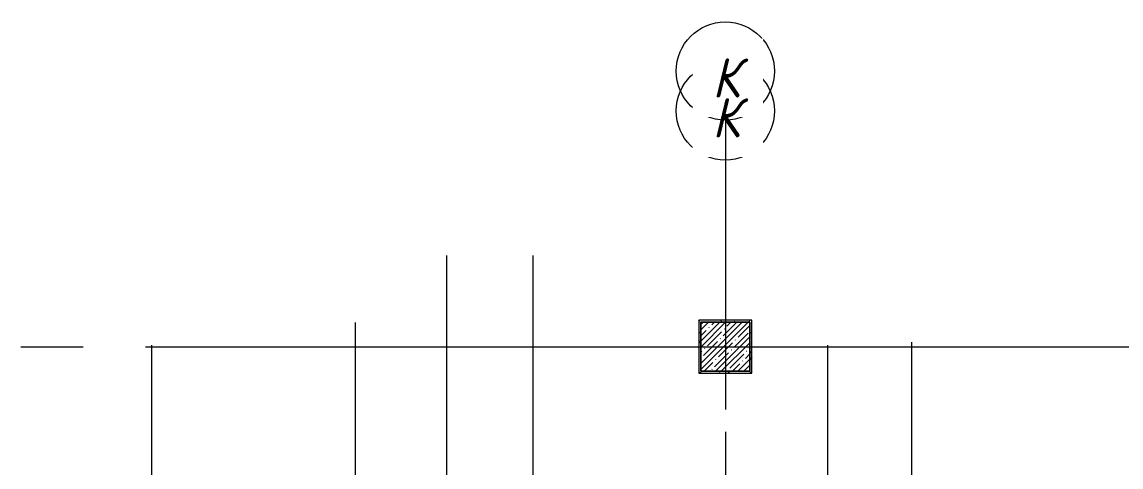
# Model space of a CAD drawing. Header units: metres. Extents: x 50 to 891, y -1294 to 247.
# Drawn here: x 578.2 to 634.1, y -1073.9 to -1051.2 of the extents above; entities that cross this region are included whole.
import ezdxf

# ---------------------------------------------------------------- set-up
doc = ezdxf.new("R2010")
doc.units = ezdxf.units.M
doc.linetypes.add('Линия сетки', pattern=[22.225, 12.7, -3.175, 3.175, -3.175])
doc.layers.add('S-GRID-IDEN', color=9, linetype='Continuous', lineweight=9)
doc.layers.add('ПЛАН', color=8, linetype='Continuous')
doc.styles.add('ISOCPEUR_I', font='isocpeui.ttf', dxfattribs={"width": 0.9, "height": 350})
pattern_1 = [(0, (788.3719, -1465.799), (2.032, 0.508), [0.16764, -1.35636, 0.16764, -1.35636, -8.128]), (0, (788.3719, -1465.799), (2.032, 0.508), [-3.048, 0.16764, -2.88036, 0.16764, -1.35636, -3.556]), (0, (788.3719, -1465.799), (2.032, 0.508), [-7.62, 0.16764, -0.84836, 0.16764, -2.37236]), (120, (789.1339, -1465.545), (-1.4559409, 1.5057636), [0.16764, -1.35636, 0.16764, -9.48436]), (120, (789.1339, -1465.545), (-1.4559409, 1.5057636), [-1.69164, -1.35636, 0.16764, -2.88036, -5.08]), (120, (789.1339, -1465.545), (-1.4559409, 1.5057636), [-6.096, 0.16764, -1.35636, 0.16764, -3.38836]), (120, (789.1339, -1465.545), (-1.4559409, 1.5057636), [-7.78764, -0.84836, 0.16764, -2.37236]), (240, (789.3879, -1464.529), (-0.5760591, -2.0137636), [0.16764, -1.35636, 0.16764, -9.48436]), (240, (789.3879, -1464.529), (-0.5760591, -2.0137636), [-1.69164, -1.35636, 0.16764, -2.88036, -5.08]), (240, (789.3879, -1464.529), (-0.5760591, -2.0137636), [-6.096, 0.16764, -1.35636, 0.16764, -3.38836]), (240, (789.3879, -1464.529), (-0.5760591, -2.0137636), [-7.78764, -0.84836, 0.16764, -2.37236])]
pattern_2 = [(0, (625.0524, -1463.44417), (2.032, 0.508), [0.16764, -1.35636, 0.16764, -1.35636, -8.128]), (0, (625.0524, -1463.44417), (2.032, 0.508), [-3.048, 0.16764, -2.88036, 0.16764, -1.35636, -3.556]), (0, (625.0524, -1463.44417), (2.032, 0.508), [-7.62, 0.16764, -0.84836, 0.16764, -2.37236]), (120, (625.8144, -1463.19017), (-1.4559409, 1.5057636), [0.16764, -1.35636, 0.16764, -9.48436]), (120, (625.8144, -1463.19017), (-1.4559409, 1.5057636), [-1.69164, -1.35636, 0.16764, -2.88036, -5.08]), (120, (625.8144, -1463.19017), (-1.4559409, 1.5057636), [-6.096, 0.16764, -1.35636, 0.16764, -3.38836]), (120, (625.8144, -1463.19017), (-1.4559409, 1.5057636), [-7.78764, -0.84836, 0.16764, -2.37236]), (240, (626.0684, -1462.17417), (-0.5760591, -2.0137636), [0.16764, -1.35636, 0.16764, -9.48436]), (240, (626.0684, -1462.17417), (-0.5760591, -2.0137636), [-1.69164, -1.35636, 0.16764, -2.88036, -5.08]), (240, (626.0684, -1462.17417), (-0.5760591, -2.0137636), [-6.096, 0.16764, -1.35636, 0.16764, -3.38836]), (240, (626.0684, -1462.17417), (-0.5760591, -2.0137636), [-7.78764, -0.84836, 0.16764, -2.37236])]

# ---------------------------------------------------------------- blocks, each defined once
blk = doc.blocks.new('Ось сетки - Заголовок сетки - Окружность 5 мм-84278--1А')
at = {"layer": 'S-GRID-IDEN'}
blk.add_circle((0, 0), 5, dxfattribs=at)
blk = doc.blocks.new('Ось сетки - Заголовок сетки - Окружность 5 мм-84278--1Б')
at = {"layer": 'S-GRID-IDEN'}
blk.add_circle((0, 0), 5, dxfattribs=at)

msp = doc.modelspace()

# ---------------------------------------------------------------- hatches: boundary and pattern name
at = {"layer": 'ПЛАН', "lineweight": 13}
h = msp.add_hatch(dxfattribs=at)
h.set_pattern_fill('FP_4', color=8, scale=0.005, style=0, pattern_type=2)
h.set_pattern_definition(pattern_1)
h.paths.add_polyline_path([(612.645, -1066.494), (615.345, -1066.494), (615.345, -1066.394), (612.645, -1066.394)])
h = msp.add_hatch(dxfattribs=at)
h.set_pattern_fill('FP_4', color=8, scale=0.005, style=0, pattern_type=2)
h.set_pattern_definition(pattern_2)
h.paths.add_polyline_path([(612.645, -1066.494), (615.345, -1066.494), (615.345, -1066.394), (612.645, -1066.394)])
h = msp.add_hatch(dxfattribs=at)
h.set_pattern_fill('FP_4', color=8, scale=0.005, style=0, pattern_type=2)
h.set_pattern_definition(pattern_1)
h.paths.add_polyline_path([(612.645, -1069.094), (612.745, -1069.094), (612.745, -1066.494), (612.645, -1066.494), (612.645, -1067.768)])
h = msp.add_hatch(dxfattribs=at)
h.set_pattern_fill('FP_1', color=8, scale=0.005, style=0, pattern_type=2)
h.set_pattern_definition([(45, (788.3719, -1465.799), (-0.5702463, 0.5702463), []), (45, (788.9421, -1465.799), (-0.5702463, 0.5702463), [1.008065, -0.201615, 0.016765, -0.18485])])
h.paths.add_polyline_path([(612.745, -1068.994), (615.245, -1068.994), (615.245, -1066.494), (612.745, -1066.494), (612.745, -1067.768)])
h = msp.add_hatch(dxfattribs=at)
h.set_pattern_fill('FP_1', color=8, scale=0.005, style=0, pattern_type=2)
h.set_pattern_definition([(45, (625.0524, -1463.4442), (-0.5702463, 0.5702463), []), (45, (625.62266, -1463.4442), (-0.5702463, 0.5702463), [1.008065, -0.201615, 0.016765, -0.18485])])
h.paths.add_polyline_path([(612.745, -1068.994), (615.245, -1068.994), (615.245, -1066.494), (612.745, -1066.494)])
h = msp.add_hatch(dxfattribs=at)
h.set_pattern_fill('FP_4', color=8, scale=0.005, style=0, pattern_type=2)
h.set_pattern_definition(pattern_1)
h.paths.add_polyline_path([(615.245, -1068.994), (615.345, -1068.994), (615.345, -1066.494), (615.245, -1066.494), (615.245, -1067.768)])
h = msp.add_hatch(dxfattribs=at)
h.set_pattern_fill('FP_4', color=8, scale=0.005, style=0, pattern_type=2)
h.set_pattern_definition(pattern_2)
h.paths.add_polyline_path([(615.245, -1068.994), (615.345, -1068.994), (615.345, -1066.494), (615.245, -1066.494), (615.245, -1068.244)])
h = msp.add_hatch(dxfattribs=at)
h.set_pattern_fill('FP_4', color=8, scale=0.005, style=0, pattern_type=2)
h.set_pattern_definition(pattern_1)
h.paths.add_polyline_path([(612.745, -1069.094), (615.345, -1069.094), (615.345, -1068.994), (612.745, -1068.994)])
h = msp.add_hatch(dxfattribs=at)
h.set_pattern_fill('FP_4', color=8, scale=0.005, style=0, pattern_type=2)
h.set_pattern_definition(pattern_2)
h.paths.add_polyline_path([(612.745, -1069.094), (615.345, -1069.094), (615.345, -1068.994), (612.745, -1068.994)])

# ---------------------------------------------------------------- linework, layer by layer
at = {"layer": 'ПЛАН', "color": 8, "linetype": 'Линия сетки', "lineweight": 13}
for p, q in [((599.795, -1063.104), (599.795, -1219.144)), ((604.195, -1063.104), (604.195, -1216.038)), ((599.795, -1064.51), (599.795, -1218.238)), ((604.195, -1064.51), (604.195, -1215.132)), ((428.905, -1067.744), (637.23, -1067.744)), ((584.795, -1067.662), (584.795, -1218.238)), ((594.698, -1067.744), (795.903, -1067.744)), ((599.795, -1067.662), (599.795, -1219.144)), ((599.795, -1067.662), (599.795, -1218.238)), ((604.195, -1067.662), (604.195, -1216.038)), ((604.195, -1067.662), (604.195, -1215.132)), ((619.195, -1067.662), (619.195, -1219.144)), ((619.195, -1067.662), (619.195, -1218.238))]:
    msp.add_line(p, q, dxfattribs=at)
at = {"layer": 'ПЛАН', "color": 8, "lineweight": 13}
for p, q in [((595.171, -1143.842), (595.171, -1066.515)), ((615.345, -1066.394), (612.645, -1066.394)), ((612.645, -1066.394), (612.645, -1069.094)), ((615.345, -1066.394), (612.645, -1066.394)), ((612.645, -1066.394), (612.645, -1069.094)), ((615.245, -1066.494), (612.745, -1066.494)), ((612.745, -1066.494), (612.745, -1068.994)), ((612.745, -1066.494), (615.245, -1066.494)), ((612.745, -1068.994), (612.745, -1066.494)), ((615.245, -1066.494), (612.745, -1066.494)), ((612.745, -1066.494), (612.745, -1068.994)), ((612.745, -1066.494), (615.245, -1066.494)), ((612.745, -1068.994), (612.745, -1066.494)), ((615.245, -1068.994), (615.245, -1066.494)), ((615.245, -1066.494), (615.245, -1068.994)), ((615.245, -1068.994), (615.245, -1066.494)), ((615.245, -1066.494), (615.245, -1068.994)), ((615.345, -1069.094), (615.345, -1066.394)), ((615.345, -1069.094), (615.345, -1066.394)), ((623.469, -1067.517), (623.469, -1140.909)), ((612.745, -1068.994), (615.245, -1068.994)), ((615.245, -1068.994), (612.745, -1068.994)), ((612.745, -1068.994), (615.245, -1068.994)), ((615.245, -1068.994), (612.745, -1068.994)), ((612.645, -1069.094), (615.345, -1069.094)), ((612.645, -1069.094), (615.345, -1069.094))]:
    msp.add_line(p, q, dxfattribs=at)

# ---------------------------------------------------------------- block references
at = {"layer": 'ПЛАН', "color": 8, "lineweight": 13, "xscale": 0.4999999999999998, "yscale": 0.4999999999999998, "zscale": 0.4999999999999998, "rotation": 180.0000115811491}
msp.add_blockref('Ось сетки - Заголовок сетки - Окружность 5 мм-84278--1А', (613.995, -1055.737), dxfattribs=at)

# ---------------------------------------------------------------- next in the draw order: texts
at = {"layer": 'ПЛАН', "color": 8, "lineweight": 13, "insert": (613.325, -1055.083), "char_height": 2, "width": 1.58734, "attachment_point": 1, "style": 'ISOCPEUR_I', "bg_fill": 2}
msp.add_mtext('\\fISOCPEUR|b0|i1|c204|p34|;\\W.9;К', dxfattribs=at)

# ---------------------------------------------------------------- next in the draw order: linework, layer by layer
at = {"layer": 'ПЛАН', "color": 8, "linetype": 'Линия сетки', "lineweight": 13}
msp.add_line((613.995, -1058.237), (613.995, -1075.338), dxfattribs=at)

# ---------------------------------------------------------------- next in the draw order: block references
at = {"layer": 'ПЛАН', "color": 8, "lineweight": 13, "xscale": 0.4999999999999999, "yscale": 0.4999999999999999, "zscale": 0.4999999999999999, "rotation": 180.0000115811491}
msp.add_blockref('Ось сетки - Заголовок сетки - Окружность 5 мм-84278--1Б', (613.995, -1053.708), dxfattribs=at)

# ---------------------------------------------------------------- next in the draw order: texts
at = {"layer": 'ПЛАН', "color": 8, "lineweight": 13, "insert": (613.325, -1053.053), "char_height": 2, "width": 1.58734, "attachment_point": 1, "style": 'ISOCPEUR_I', "bg_fill": 2}
msp.add_mtext('\\fISOCPEUR|b0|i1|c204|p34|;\\W.9;К', dxfattribs=at)

# ---------------------------------------------------------------- next in the draw order: linework, layer by layer
at = {"layer": 'ПЛАН', "color": 8, "linetype": 'Линия сетки', "lineweight": 13}
msp.add_line((613.995, -1056.208), (613.995, -1075.338), dxfattribs=at)

doc.saveas('drawing.dxf')
